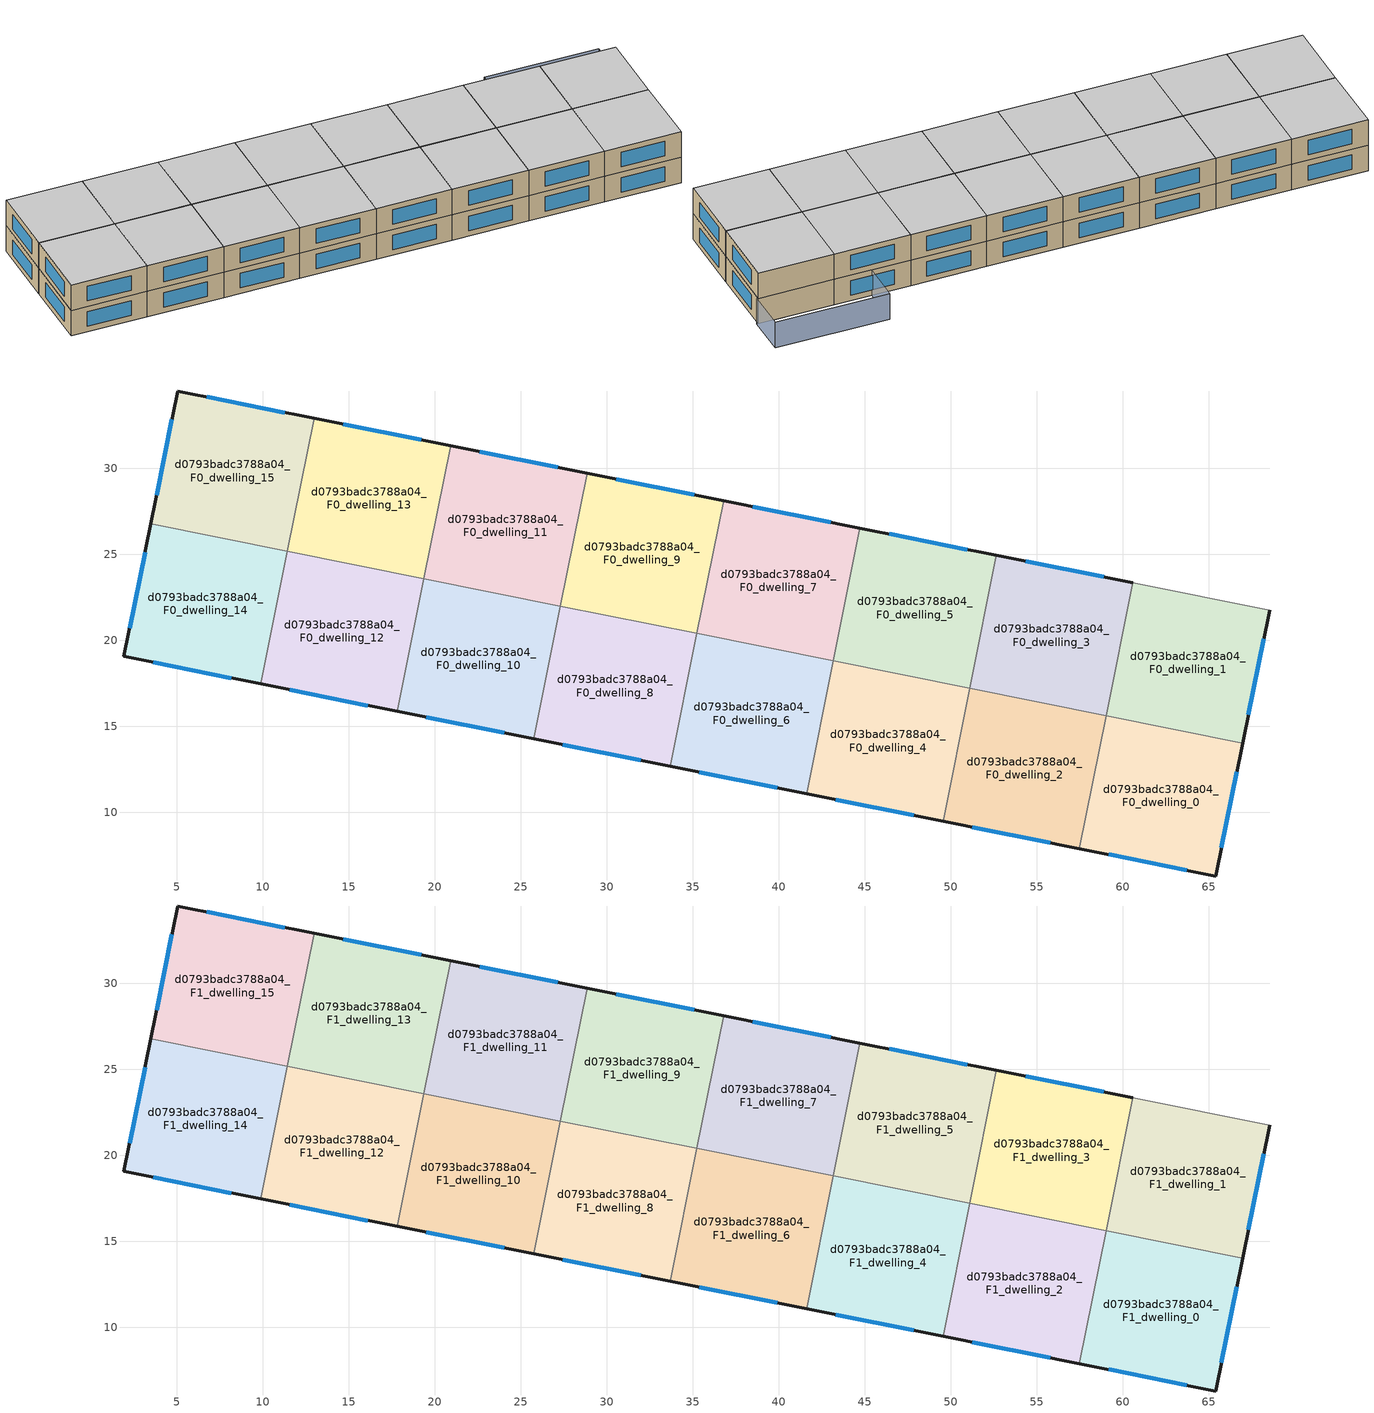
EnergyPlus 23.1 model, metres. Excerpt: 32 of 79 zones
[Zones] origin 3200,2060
d0793badc3788a04_F0_dwelling_0
 floor ground (EU_floor_Construction): 66.97,14.02 65.4,6.29 57.48,7.88 59.03,15.61 z0
 wall outside (EU_wall_Construction): 57.48,7.88 65.4,6.29 66.97,14.02 z0:3
 wall to d0793badc3788a04_F0_dwelling_1 (EU_wall_Construction): 66.97,14.02 59.03,15.61 z0:3
 wall to d0793badc3788a04_F0_dwelling_2 (EU_wall_Construction): 59.03,15.61 57.48,7.88 z0:3
 window (EU_Window_Construction): 65.74,7.94 66.63,12.36 / 59.18,7.54 63.7,6.63 z0.64:2.36
d0793badc3788a04_F0_dwelling_1
 floor ground (EU_floor_Construction): 68.53,21.74 66.97,14.02 59.03,15.61 60.59,23.33 z0
 wall outside (EU_wall_Construction): 66.97,14.02 68.53,21.74 z0:3
 wall adiabatic (EU_wall_Construction): 68.53,21.74 60.59,23.33 z0:3
 wall to d0793badc3788a04_F0_dwelling_3 (EU_wall_Construction): 60.59,23.33 59.03,15.61 z0:3
 window (EU_Window_Construction): 67.3,15.67 68.2,20.08 z0.64:2.36
d0793badc3788a04_F0_dwelling_10
 floor ground (EU_floor_Construction): 27.3,21.98 25.74,14.26 17.81,15.86 19.36,23.58 z0
 wall outside (EU_wall_Construction): 17.81,15.86 25.74,14.26 z0:3
 wall to d0793badc3788a04_F0_dwelling_11 (EU_wall_Construction): 27.3,21.98 19.36,23.58 z0:3
 wall to d0793badc3788a04_F0_dwelling_8 (EU_wall_Construction): 25.74,14.26 27.3,21.98 z0:3
 wall to d0793badc3788a04_F0_dwelling_13 (EU_wall_Construction): 19.36,23.58 17.81,15.86 z0:3
 window (EU_Window_Construction): 19.51,15.52 24.05,14.6 z0.64:2.36
d0793badc3788a04_F0_dwelling_11
 floor ground (EU_floor_Construction): 28.85,29.71 27.3,21.98 19.36,23.58 20.91,31.3 z0
 wall outside (EU_wall_Construction): 28.85,29.71 20.91,31.3 z0:3
 wall to d0793badc3788a04_F0_dwelling_9 (EU_wall_Construction): 27.3,21.98 28.85,29.71 z0:3
 wall to d0793badc3788a04_F0_dwelling_13 (EU_wall_Construction): 20.91,31.3 19.36,23.58 z0:3
 window (EU_Window_Construction): 27.15,30.05 22.61,30.96 z0.64:2.36
d0793badc3788a04_F0_dwelling_12
 floor ground (EU_floor_Construction): 19.36,23.58 17.81,15.86 9.87,17.45 11.42,25.17 z0
 wall outside (EU_wall_Construction): 9.87,17.45 17.81,15.86 z0:3
 wall to d0793badc3788a04_F0_dwelling_13 (EU_wall_Construction): 17.81,15.86 19.36,23.58 11.42,25.17 z0:3
 wall to d0793badc3788a04_F0_dwelling_14 (EU_wall_Construction): 11.42,25.17 9.87,17.45 z0:3
 window (EU_Window_Construction): 11.57,17.11 16.11,16.2 z0.64:2.36
d0793badc3788a04_F0_dwelling_13
 floor ground (EU_floor_Construction): 20.91,31.3 19.36,23.58 11.42,25.17 12.98,32.89 z0
 wall outside (EU_wall_Construction): 20.91,31.3 12.98,32.89 z0:3
 wall to d0793badc3788a04_F0_dwelling_15 (EU_wall_Construction): 12.98,32.89 11.42,25.17 z0:3
 window (EU_Window_Construction): 19.21,31.64 14.68,32.55 z0.64:2.36
d0793badc3788a04_F0_dwelling_14
 floor ground (EU_floor_Construction): 11.42,25.17 9.87,17.45 1.93,19.05 3.49,26.76 z0
 wall outside (EU_wall_Construction): 3.49,26.76 1.93,19.05 9.87,17.45 z0:3
 wall to d0793badc3788a04_F0_dwelling_15 (EU_wall_Construction): 11.42,25.17 3.49,26.76 z0:3
 window (EU_Window_Construction): 3.15,25.11 2.26,20.7 / 3.63,18.71 8.17,17.79 z0.64:2.36
d0793badc3788a04_F0_dwelling_15
 floor ground (EU_floor_Construction): 12.98,32.89 11.42,25.17 3.49,26.76 5.05,34.49 z0
 wall outside (EU_wall_Construction): 12.98,32.89 5.05,34.49 3.49,26.76 z0:3
 window (EU_Window_Construction): 4.71,32.83 3.82,28.42 / 11.28,33.23 6.75,34.15 z0.64:2.36
d0793badc3788a04_F0_dwelling_2
 floor ground (EU_floor_Construction): 59.03,15.61 57.48,7.88 49.55,9.47 51.1,17.2 z0
 wall outside (EU_wall_Construction): 49.55,9.47 57.48,7.88 z0:3
 wall to d0793badc3788a04_F0_dwelling_3 (EU_wall_Construction): 59.03,15.61 51.1,17.2 z0:3
 wall to d0793badc3788a04_F0_dwelling_4 (EU_wall_Construction): 51.1,17.2 49.55,9.47 z0:3
 window (EU_Window_Construction): 51.25,9.13 55.78,8.22 z0.64:2.36
d0793badc3788a04_F0_dwelling_3
 floor ground (EU_floor_Construction): 60.59,23.33 59.03,15.61 51.1,17.2 52.65,24.92 z0
 wall outside (EU_wall_Construction): 60.59,23.33 52.65,24.92 z0:3
 wall to d0793badc3788a04_F0_dwelling_5 (EU_wall_Construction): 52.65,24.92 51.1,17.2 z0:3
 window (EU_Window_Construction): 58.89,23.67 54.35,24.58 z0.64:2.36
d0793badc3788a04_F0_dwelling_4
 floor ground (EU_floor_Construction): 51.1,17.2 49.55,9.47 41.61,11.07 43.17,18.79 z0
 wall outside (EU_wall_Construction): 41.61,11.07 49.55,9.47 z0:3
 wall to d0793badc3788a04_F0_dwelling_6 (EU_wall_Construction): 43.17,18.79 41.61,11.07 z0:3
 wall to d0793badc3788a04_F0_dwelling_5 (EU_wall_Construction): 51.1,17.2 43.17,18.79 z0:3
 window (EU_Window_Construction): 43.31,10.73 47.85,9.82 z0.64:2.36
d0793badc3788a04_F0_dwelling_5
 floor ground (EU_floor_Construction): 52.65,24.92 51.1,17.2 43.17,18.79 44.72,26.52 z0
 wall outside (EU_wall_Construction): 52.65,24.92 44.72,26.52 z0:3
 wall to d0793badc3788a04_F0_dwelling_7 (EU_wall_Construction): 44.72,26.52 43.17,18.79 z0:3
 window (EU_Window_Construction): 50.95,25.27 46.42,26.18 z0.64:2.36
d0793badc3788a04_F0_dwelling_6
 floor ground (EU_floor_Construction): 43.17,18.79 41.61,11.07 33.68,12.67 35.23,20.39 z0
 wall outside (EU_wall_Construction): 33.68,12.67 41.61,11.07 z0:3
 wall to d0793badc3788a04_F0_dwelling_7 (EU_wall_Construction): 43.17,18.79 35.23,20.39 z0:3
 wall to d0793badc3788a04_F0_dwelling_8 (EU_wall_Construction): 35.23,20.39 33.68,12.67 z0:3
 window (EU_Window_Construction): 35.38,12.32 39.91,11.41 z0.64:2.36
d0793badc3788a04_F0_dwelling_7
 floor ground (EU_floor_Construction): 44.72,26.52 43.17,18.79 35.23,20.39 36.79,28.11 z0
 wall outside (EU_wall_Construction): 44.72,26.52 36.79,28.11 z0:3
 wall to d0793badc3788a04_F0_dwelling_9 (EU_wall_Construction): 36.79,28.11 35.23,20.39 z0:3
 window (EU_Window_Construction): 43.02,26.86 38.49,27.77 z0.64:2.36
d0793badc3788a04_F0_dwelling_8
 floor ground (EU_floor_Construction): 35.23,20.39 33.68,12.67 25.74,14.26 27.3,21.98 z0
 wall outside (EU_wall_Construction): 25.74,14.26 33.68,12.67 z0:3
 wall to d0793badc3788a04_F0_dwelling_9 (EU_wall_Construction): 35.23,20.39 27.3,21.98 z0:3
 window (EU_Window_Construction): 27.44,13.92 31.98,13.01 z0.64:2.36
d0793badc3788a04_F0_dwelling_9
 floor ground (EU_floor_Construction): 36.79,28.11 35.23,20.39 27.3,21.98 28.85,29.71 z0
 wall outside (EU_wall_Construction): 36.79,28.11 28.85,29.71 z0:3
 window (EU_Window_Construction): 35.09,28.45 30.55,29.36 z0.64:2.36
d0793badc3788a04_F1_dwelling_0
 floor to d0793badc3788a04_F0_dwelling_0 (EU_floor_Construction): 66.97,14.02 65.4,6.29 57.48,7.88 59.03,15.61 z3
 wall outside (EU_wall_Construction): 57.48,7.88 65.4,6.29 66.97,14.02 z3:6
 wall to d0793badc3788a04_F1_dwelling_1 (EU_wall_Construction): 66.97,14.02 59.03,15.61 z3:6
 wall to d0793badc3788a04_F1_dwelling_2 (EU_wall_Construction): 59.03,15.61 57.48,7.88 z3:6
 window (EU_Window_Construction): 65.74,7.94 66.63,12.36 / 59.18,7.54 63.7,6.63 z3.64:5.36
 ceiling to d0793badc3788a04_F2_dwelling_0 (EU_floor_Construction): 65.4,6.29 66.97,14.02 59.03,15.61 57.48,7.88 z6
d0793badc3788a04_F1_dwelling_1
 floor to d0793badc3788a04_F0_dwelling_1 (EU_floor_Construction): 68.53,21.74 66.97,14.02 59.03,15.61 60.59,23.33 z3
 wall outside (EU_wall_Construction): 66.97,14.02 68.53,21.74 z3:6
 wall adiabatic (EU_wall_Construction): 68.53,21.74 60.59,23.33 z3:6
 wall to d0793badc3788a04_F1_dwelling_3 (EU_wall_Construction): 60.59,23.33 59.03,15.61 z3:6
 window (EU_Window_Construction): 67.3,15.67 68.2,20.08 z3.64:5.36
 ceiling to d0793badc3788a04_F2_dwelling_1 (EU_floor_Construction): 66.97,14.02 68.53,21.74 60.59,23.33 59.03,15.61 z6
d0793badc3788a04_F1_dwelling_10
 floor to d0793badc3788a04_F0_dwelling_10 (EU_floor_Construction): 27.3,21.98 25.74,14.26 17.81,15.86 19.36,23.58 z3
 wall outside (EU_wall_Construction): 17.81,15.86 25.74,14.26 z3:6
 wall to d0793badc3788a04_F1_dwelling_11 (EU_wall_Construction): 27.3,21.98 19.36,23.58 z3:6
 wall to d0793badc3788a04_F1_dwelling_8 (EU_wall_Construction): 25.74,14.26 27.3,21.98 z3:6
 wall to d0793badc3788a04_F1_dwelling_13 (EU_wall_Construction): 19.36,23.58 17.81,15.86 z3:6
 window (EU_Window_Construction): 19.51,15.52 24.05,14.6 z3.64:5.36
 ceiling to d0793badc3788a04_F2_dwelling_10 (EU_floor_Construction): 25.74,14.26 27.3,21.98 19.36,23.58 17.81,15.86 z6
d0793badc3788a04_F1_dwelling_11
 floor to d0793badc3788a04_F0_dwelling_11 (EU_floor_Construction): 28.85,29.71 27.3,21.98 19.36,23.58 20.91,31.3 z3
 wall outside (EU_wall_Construction): 28.85,29.71 20.91,31.3 z3:6
 wall to d0793badc3788a04_F1_dwelling_9 (EU_wall_Construction): 27.3,21.98 28.85,29.71 z3:6
 wall to d0793badc3788a04_F1_dwelling_13 (EU_wall_Construction): 20.91,31.3 19.36,23.58 z3:6
 window (EU_Window_Construction): 27.15,30.05 22.61,30.96 z3.64:5.36
 ceiling to d0793badc3788a04_F2_dwelling_11 (EU_floor_Construction): 27.3,21.98 28.85,29.71 20.91,31.3 19.36,23.58 z6
d0793badc3788a04_F1_dwelling_12
 floor to d0793badc3788a04_F0_dwelling_12 (EU_floor_Construction): 19.36,23.58 17.81,15.86 9.87,17.45 11.42,25.17 z3
 wall outside (EU_wall_Construction): 9.87,17.45 17.81,15.86 z3:6
 wall to d0793badc3788a04_F1_dwelling_13 (EU_wall_Construction): 17.81,15.86 19.36,23.58 11.42,25.17 z3:6
 wall to d0793badc3788a04_F1_dwelling_14 (EU_wall_Construction): 11.42,25.17 9.87,17.45 z3:6
 window (EU_Window_Construction): 11.57,17.11 16.11,16.2 z3.64:5.36
 ceiling to d0793badc3788a04_F2_dwelling_12 (EU_floor_Construction): 17.81,15.86 19.36,23.58 11.42,25.17 9.87,17.45 z6
d0793badc3788a04_F1_dwelling_13
 floor to d0793badc3788a04_F0_dwelling_13 (EU_floor_Construction): 20.91,31.3 19.36,23.58 11.42,25.17 12.98,32.89 z3
 wall outside (EU_wall_Construction): 20.91,31.3 12.98,32.89 z3:6
 wall to d0793badc3788a04_F1_dwelling_15 (EU_wall_Construction): 12.98,32.89 11.42,25.17 z3:6
 window (EU_Window_Construction): 19.21,31.64 14.68,32.55 z3.64:5.36
 ceiling to d0793badc3788a04_F2_dwelling_13 (EU_floor_Construction): 19.36,23.58 20.91,31.3 12.98,32.89 11.42,25.17 z6
d0793badc3788a04_F1_dwelling_14
 floor to d0793badc3788a04_F0_dwelling_14 (EU_floor_Construction): 11.42,25.17 9.87,17.45 1.93,19.05 3.49,26.76 z3
 wall outside (EU_wall_Construction): 3.49,26.76 1.93,19.05 9.87,17.45 z3:6
 wall to d0793badc3788a04_F1_dwelling_15 (EU_wall_Construction): 11.42,25.17 3.49,26.76 z3:6
 window (EU_Window_Construction): 3.15,25.11 2.26,20.7 / 3.63,18.71 8.17,17.79 z3.64:5.36
 ceiling to d0793badc3788a04_F2_dwelling_14 (EU_floor_Construction): 9.87,17.45 11.42,25.17 3.49,26.76 1.93,19.05 z6
d0793badc3788a04_F1_dwelling_15
 floor to d0793badc3788a04_F0_dwelling_15 (EU_floor_Construction): 12.98,32.89 11.42,25.17 3.49,26.76 5.05,34.49 z3
 wall outside (EU_wall_Construction): 12.98,32.89 5.05,34.49 3.49,26.76 z3:6
 window (EU_Window_Construction): 4.71,32.83 3.82,28.42 / 11.28,33.23 6.75,34.15 z3.64:5.36
 ceiling to d0793badc3788a04_F2_dwelling_15 (EU_floor_Construction): 11.42,25.17 12.98,32.89 5.05,34.49 3.49,26.76 z6
d0793badc3788a04_F1_dwelling_2
 floor to d0793badc3788a04_F0_dwelling_2 (EU_floor_Construction): 59.03,15.61 57.48,7.88 49.55,9.47 51.1,17.2 z3
 wall outside (EU_wall_Construction): 49.55,9.47 57.48,7.88 z3:6
 wall to d0793badc3788a04_F1_dwelling_3 (EU_wall_Construction): 59.03,15.61 51.1,17.2 z3:6
 wall to d0793badc3788a04_F1_dwelling_4 (EU_wall_Construction): 51.1,17.2 49.55,9.47 z3:6
 window (EU_Window_Construction): 51.25,9.13 55.78,8.22 z3.64:5.36
 ceiling to d0793badc3788a04_F2_dwelling_2 (EU_floor_Construction): 57.48,7.88 59.03,15.61 51.1,17.2 49.55,9.47 z6
d0793badc3788a04_F1_dwelling_3
 floor to d0793badc3788a04_F0_dwelling_3 (EU_floor_Construction): 60.59,23.33 59.03,15.61 51.1,17.2 52.65,24.92 z3
 wall outside (EU_wall_Construction): 60.59,23.33 52.65,24.92 z3:6
 wall to d0793badc3788a04_F1_dwelling_5 (EU_wall_Construction): 52.65,24.92 51.1,17.2 z3:6
 window (EU_Window_Construction): 58.89,23.67 54.35,24.58 z3.64:5.36
 ceiling to d0793badc3788a04_F2_dwelling_3 (EU_floor_Construction): 59.03,15.61 60.59,23.33 52.65,24.92 51.1,17.2 z6
d0793badc3788a04_F1_dwelling_4
 floor to d0793badc3788a04_F0_dwelling_4 (EU_floor_Construction): 51.1,17.2 49.55,9.47 41.61,11.07 43.17,18.79 z3
 wall outside (EU_wall_Construction): 41.61,11.07 49.55,9.47 z3:6
 wall to d0793badc3788a04_F1_dwelling_6 (EU_wall_Construction): 43.17,18.79 41.61,11.07 z3:6
 wall to d0793badc3788a04_F1_dwelling_5 (EU_wall_Construction): 51.1,17.2 43.17,18.79 z3:6
 window (EU_Window_Construction): 43.31,10.73 47.85,9.82 z3.64:5.36
 ceiling to d0793badc3788a04_F2_dwelling_4 (EU_floor_Construction): 49.55,9.47 51.1,17.2 43.17,18.79 41.61,11.07 z6
d0793badc3788a04_F1_dwelling_5
 floor to d0793badc3788a04_F0_dwelling_5 (EU_floor_Construction): 52.65,24.92 51.1,17.2 43.17,18.79 44.72,26.52 z3
 wall outside (EU_wall_Construction): 52.65,24.92 44.72,26.52 z3:6
 wall to d0793badc3788a04_F1_dwelling_7 (EU_wall_Construction): 44.72,26.52 43.17,18.79 z3:6
 window (EU_Window_Construction): 50.95,25.27 46.42,26.18 z3.64:5.36
 ceiling to d0793badc3788a04_F2_dwelling_5 (EU_floor_Construction): 51.1,17.2 52.65,24.92 44.72,26.52 43.17,18.79 z6
d0793badc3788a04_F1_dwelling_6
 floor to d0793badc3788a04_F0_dwelling_6 (EU_floor_Construction): 43.17,18.79 41.61,11.07 33.68,12.67 35.23,20.39 z3
 wall outside (EU_wall_Construction): 33.68,12.67 41.61,11.07 z3:6
 wall to d0793badc3788a04_F1_dwelling_7 (EU_wall_Construction): 43.17,18.79 35.23,20.39 z3:6
 wall to d0793badc3788a04_F1_dwelling_8 (EU_wall_Construction): 35.23,20.39 33.68,12.67 z3:6
 window (EU_Window_Construction): 35.38,12.32 39.91,11.41 z3.64:5.36
 ceiling to d0793badc3788a04_F2_dwelling_6 (EU_floor_Construction): 41.61,11.07 43.17,18.79 35.23,20.39 33.68,12.67 z6
d0793badc3788a04_F1_dwelling_7
 floor to d0793badc3788a04_F0_dwelling_7 (EU_floor_Construction): 44.72,26.52 43.17,18.79 35.23,20.39 36.79,28.11 z3
 wall outside (EU_wall_Construction): 44.72,26.52 36.79,28.11 z3:6
 wall to d0793badc3788a04_F1_dwelling_9 (EU_wall_Construction): 36.79,28.11 35.23,20.39 z3:6
 window (EU_Window_Construction): 43.02,26.86 38.49,27.77 z3.64:5.36
 ceiling to d0793badc3788a04_F2_dwelling_7 (EU_floor_Construction): 43.17,18.79 44.72,26.52 36.79,28.11 35.23,20.39 z6
d0793badc3788a04_F1_dwelling_8
 floor to d0793badc3788a04_F0_dwelling_8 (EU_floor_Construction): 35.23,20.39 33.68,12.67 25.74,14.26 27.3,21.98 z3
 wall outside (EU_wall_Construction): 25.74,14.26 33.68,12.67 z3:6
 wall to d0793badc3788a04_F1_dwelling_9 (EU_wall_Construction): 35.23,20.39 27.3,21.98 z3:6
 window (EU_Window_Construction): 27.44,13.92 31.98,13.01 z3.64:5.36
 ceiling to d0793badc3788a04_F2_dwelling_8 (EU_floor_Construction): 33.68,12.67 35.23,20.39 27.3,21.98 25.74,14.26 z6
d0793badc3788a04_F1_dwelling_9
 floor to d0793badc3788a04_F0_dwelling_9 (EU_floor_Construction): 36.79,28.11 35.23,20.39 27.3,21.98 28.85,29.71 z3
 wall outside (EU_wall_Construction): 36.79,28.11 28.85,29.71 z3:6
 window (EU_Window_Construction): 35.09,28.45 30.55,29.36 z3.64:5.36
 ceiling to d0793badc3788a04_F2_dwelling_9 (EU_floor_Construction): 35.23,20.39 36.79,28.11 28.85,29.71 27.3,21.98 z6
shading: 68.66,21.71 56.73,24.11 / 56.73,24.11 57.59,28.41 / 57.59,28.41 69.52,26 / 69.52,26 68.66,21.71 z0:3
[Building]
EU S2 Campaign: North Axis=0; Terrain=City; Solar Distribution=FullExterior
[Site:Location]
Yerevan-Zvartnots.Intl.AP: Latitude=40.15; Longitude=44.383; Time Zone=4; Elevation=854
[SizingPeriod:WeatherFileDays]
AnnualSizingPeriod: Begin Month=1; Begin Day of Month=1; End Month=12; End Day of Month=31; Day of Week for Start Day=Monday; Use Weather File Daylight Saving Period=No; Use Weather File Rain and Snow Indicators=No
[MATERIAL]
EU_InternalMass_Material: Roughness=MediumRough; Thickness=0.1; Conductivity=1; Density=1800; Specific Heat=900; Thermal Absorptance=0.9; Solar Absorptance=0.7; Visible Absorptance=0.7
[MATERIAL:NOMASS] Roughness=MediumRough; Thermal Absorptance=0.9; Solar Absorptance=0.7; Visible Absorptance=0.7
Name | Thermal Resistance
EU_wall_NoMass | 1.05043
EU_floor_NoMass | 0.478065
[WINDOWMATERIAL:SIMPLEGLAZINGSYSTEM]
EU_Window_SimpleGlazing: UFactor=2.5566; Solar Heat Gain Coefficient=0.75; Visible Transmittance=0.75
[CONSTRUCTION]
EU_wall_Construction: EU_wall_NoMass
EU_floor_Construction: EU_floor_NoMass
EU_Window_Construction: EU_Window_SimpleGlazing
EU_InternalMass_Construction: EU_InternalMass_Material
[ZONE] Type=1; Multiplier=1; Ceiling Height=autocalculate; Floor Area=autocalculate; Part of Total Floor Area=Yes
Name | Volume
d0793badc3788a04_F0_dwelling_0; d0793badc3788a04_F1_dwelling_0; d0793badc3788a04_F0_dwelling_3; d0793badc3788a04_F1_dwelling_3 | 191.274
d0793badc3788a04_F0_dwelling_1; d0793badc3788a04_F1_dwelling_1 | 191.266
d0793badc3788a04_F0_dwelling_10; d0793badc3788a04_F1_dwelling_10 | 191.267
d0793badc3788a04_F0_dwelling_11; d0793badc3788a04_F1_dwelling_11 | 191.271
d0793badc3788a04_F0_dwelling_12; d0793badc3788a04_F1_dwelling_12 | 191.248
d0793badc3788a04_F0_dwelling_13; d0793badc3788a04_F1_dwelling_13; d0793badc3788a04_F0_dwelling_14; d0793badc3788a04_F1_dwelling_14 | 191.273
d0793badc3788a04_F0_dwelling_15; d0793badc3788a04_F1_dwelling_15 | 191.26
d0793badc3788a04_F0_dwelling_2; d0793badc3788a04_F1_dwelling_2; d0793badc3788a04_F0_dwelling_4; d0793badc3788a04_F1_dwelling_4 | 191.278
d0793badc3788a04_F0_dwelling_5; d0793badc3788a04_F1_dwelling_5 | 191.287
d0793badc3788a04_F0_dwelling_6; d0793badc3788a04_F1_dwelling_6 | 191.268
d0793badc3788a04_F0_dwelling_7; d0793badc3788a04_F1_dwelling_7 | 191.264
d0793badc3788a04_F0_dwelling_8; d0793badc3788a04_F1_dwelling_8 | 191.254
d0793badc3788a04_F0_dwelling_9; d0793badc3788a04_F1_dwelling_9 | 191.272
[INTERNALMASS] Construction=EU_InternalMass_Construction
Name | Zone or ZoneList | Surface Area
d0793badc3788a04_F0_dwelling_0_EU_InternalMass | d0793badc3788a04_F0_dwelling_0 | 63.7575
d0793badc3788a04_F0_dwelling_1_EU_InternalMass | d0793badc3788a04_F0_dwelling_1 | 63.7539
d0793badc3788a04_F0_dwelling_2_EU_InternalMass | d0793badc3788a04_F0_dwelling_2 | 63.7571
d0793badc3788a04_F0_dwelling_3_EU_InternalMass | d0793badc3788a04_F0_dwelling_3 | 63.7563
d0793badc3788a04_F0_dwelling_4_EU_InternalMass | d0793badc3788a04_F0_dwelling_4 | 63.7573
d0793badc3788a04_F0_dwelling_5_EU_InternalMass | d0793badc3788a04_F0_dwelling_5 | 63.7624
d0793badc3788a04_F0_dwelling_6_EU_InternalMass | d0793badc3788a04_F0_dwelling_6 | 63.7553
d0793badc3788a04_F0_dwelling_7_EU_InternalMass | d0793badc3788a04_F0_dwelling_7 | 63.7545
d0793badc3788a04_F0_dwelling_8_EU_InternalMass | d0793badc3788a04_F0_dwelling_8 | 63.7527
d0793badc3788a04_F0_dwelling_9_EU_InternalMass | d0793badc3788a04_F0_dwelling_9 | 63.7559
d0793badc3788a04_F0_dwelling_10_EU_InternalMass | d0793badc3788a04_F0_dwelling_10 | 63.7548
d0793badc3788a04_F0_dwelling_11_EU_InternalMass | d0793badc3788a04_F0_dwelling_11 | 63.7575
d0793badc3788a04_F0_dwelling_12_EU_InternalMass | d0793badc3788a04_F0_dwelling_12 | 63.7513
d0793badc3788a04_F0_dwelling_13_EU_InternalMass | d0793badc3788a04_F0_dwelling_13 | 63.7601
d0793badc3788a04_F0_dwelling_14_EU_InternalMass | d0793badc3788a04_F0_dwelling_14 | 63.7578
d0793badc3788a04_F0_dwelling_15_EU_InternalMass | d0793badc3788a04_F0_dwelling_15 | 63.7533
d0793badc3788a04_F1_dwelling_0_EU_InternalMass | d0793badc3788a04_F1_dwelling_0 | 63.7575
d0793badc3788a04_F1_dwelling_1_EU_InternalMass | d0793badc3788a04_F1_dwelling_1 | 63.7539
d0793badc3788a04_F1_dwelling_2_EU_InternalMass | d0793badc3788a04_F1_dwelling_2 | 63.7571
d0793badc3788a04_F1_dwelling_3_EU_InternalMass | d0793badc3788a04_F1_dwelling_3 | 63.7563
d0793badc3788a04_F1_dwelling_4_EU_InternalMass | d0793badc3788a04_F1_dwelling_4 | 63.7573
d0793badc3788a04_F1_dwelling_5_EU_InternalMass | d0793badc3788a04_F1_dwelling_5 | 63.7624
d0793badc3788a04_F1_dwelling_6_EU_InternalMass | d0793badc3788a04_F1_dwelling_6 | 63.7553
d0793badc3788a04_F1_dwelling_7_EU_InternalMass | d0793badc3788a04_F1_dwelling_7 | 63.7545
d0793badc3788a04_F1_dwelling_8_EU_InternalMass | d0793badc3788a04_F1_dwelling_8 | 63.7527
d0793badc3788a04_F1_dwelling_9_EU_InternalMass | d0793badc3788a04_F1_dwelling_9 | 63.7559
d0793badc3788a04_F1_dwelling_10_EU_InternalMass | d0793badc3788a04_F1_dwelling_10 | 63.7548
d0793badc3788a04_F1_dwelling_11_EU_InternalMass | d0793badc3788a04_F1_dwelling_11 | 63.7575
d0793badc3788a04_F1_dwelling_12_EU_InternalMass | d0793badc3788a04_F1_dwelling_12 | 63.7513
d0793badc3788a04_F1_dwelling_13_EU_InternalMass | d0793badc3788a04_F1_dwelling_13 | 63.7601
d0793badc3788a04_F1_dwelling_14_EU_InternalMass | d0793badc3788a04_F1_dwelling_14 | 63.7578
d0793badc3788a04_F1_dwelling_15_EU_InternalMass | d0793badc3788a04_F1_dwelling_15 | 63.7533
[OTHEREQUIPMENT] Fuel Type=Electricity; Design Level Calculation Method=Watts/Area; Power per Zone Floor Area=1; Fraction Latent=0; Fraction Radiant=0; Fraction Lost=0; Carbon Dioxide Generation Rate=0; EndUse Subcategory=EU_Step8_InternalGains
Name | Zone or ZoneList or Space or SpaceList | Schedule
EU_Step8_InternalGain_d0793badc3788a04_F0_dwelling_0_f000 | d0793badc3788a04_F0_dwelling_0 | EU_Step8_GainSchedule_d0793badc3788a04_F0_dwelling_0_f000
EU_Step8_InternalGain_d0793badc3788a04_F0_dwelling_1_f000 | d0793badc3788a04_F0_dwelling_1 | EU_Step8_GainSchedule_d0793badc3788a04_F0_dwelling_1_f000
EU_Step8_InternalGain_d0793badc3788a04_F0_dwelling_2_f000 | d0793badc3788a04_F0_dwelling_2 | EU_Step8_GainSchedule_d0793badc3788a04_F0_dwelling_2_f000
EU_Step8_InternalGain_d0793badc3788a04_F0_dwelling_3_f000 | d0793badc3788a04_F0_dwelling_3 | EU_Step8_GainSchedule_d0793badc3788a04_F0_dwelling_3_f000
EU_Step8_InternalGain_d0793badc3788a04_F0_dwelling_4_f000 | d0793badc3788a04_F0_dwelling_4 | EU_Step8_GainSchedule_d0793badc3788a04_F0_dwelling_4_f000
EU_Step8_InternalGain_d0793badc3788a04_F0_dwelling_5_f000 | d0793badc3788a04_F0_dwelling_5 | EU_Step8_GainSchedule_d0793badc3788a04_F0_dwelling_5_f000
EU_Step8_InternalGain_d0793badc3788a04_F0_dwelling_6_f000 | d0793badc3788a04_F0_dwelling_6 | EU_Step8_GainSchedule_d0793badc3788a04_F0_dwelling_6_f000
EU_Step8_InternalGain_d0793badc3788a04_F0_dwelling_7_f000 | d0793badc3788a04_F0_dwelling_7 | EU_Step8_GainSchedule_d0793badc3788a04_F0_dwelling_7_f000
EU_Step8_InternalGain_d0793badc3788a04_F0_dwelling_8_f000 | d0793badc3788a04_F0_dwelling_8 | EU_Step8_GainSchedule_d0793badc3788a04_F0_dwelling_8_f000
EU_Step8_InternalGain_d0793badc3788a04_F0_dwelling_9_f000 | d0793badc3788a04_F0_dwelling_9 | EU_Step8_GainSchedule_d0793badc3788a04_F0_dwelling_9_f000
EU_Step8_InternalGain_d0793badc3788a04_F0_dwelling_10_f000 | d0793badc3788a04_F0_dwelling_10 | EU_Step8_GainSchedule_d0793badc3788a04_F0_dwelling_10_f000
EU_Step8_InternalGain_d0793badc3788a04_F0_dwelling_11_f000 | d0793badc3788a04_F0_dwelling_11 | EU_Step8_GainSchedule_d0793badc3788a04_F0_dwelling_11_f000
EU_Step8_InternalGain_d0793badc3788a04_F0_dwelling_12_f000 | d0793badc3788a04_F0_dwelling_12 | EU_Step8_GainSchedule_d0793badc3788a04_F0_dwelling_12_f000
EU_Step8_InternalGain_d0793badc3788a04_F0_dwelling_13_f000 | d0793badc3788a04_F0_dwelling_13 | EU_Step8_GainSchedule_d0793badc3788a04_F0_dwelling_13_f000
EU_Step8_InternalGain_d0793badc3788a04_F0_dwelling_14_f000 | d0793badc3788a04_F0_dwelling_14 | EU_Step8_GainSchedule_d0793badc3788a04_F0_dwelling_14_f000
EU_Step8_InternalGain_d0793badc3788a04_F0_dwelling_15_f000 | d0793badc3788a04_F0_dwelling_15 | EU_Step8_GainSchedule_d0793badc3788a04_F0_dwelling_15_f000
EU_Step8_InternalGain_d0793badc3788a04_F1_dwelling_0_f000 | d0793badc3788a04_F1_dwelling_0 | EU_Step8_GainSchedule_d0793badc3788a04_F1_dwelling_0_f000
EU_Step8_InternalGain_d0793badc3788a04_F1_dwelling_1_f000 | d0793badc3788a04_F1_dwelling_1 | EU_Step8_GainSchedule_d0793badc3788a04_F1_dwelling_1_f000
EU_Step8_InternalGain_d0793badc3788a04_F1_dwelling_2_f000 | d0793badc3788a04_F1_dwelling_2 | EU_Step8_GainSchedule_d0793badc3788a04_F1_dwelling_2_f000
EU_Step8_InternalGain_d0793badc3788a04_F1_dwelling_3_f000 | d0793badc3788a04_F1_dwelling_3 | EU_Step8_GainSchedule_d0793badc3788a04_F1_dwelling_3_f000
EU_Step8_InternalGain_d0793badc3788a04_F1_dwelling_4_f000 | d0793badc3788a04_F1_dwelling_4 | EU_Step8_GainSchedule_d0793badc3788a04_F1_dwelling_4_f000
EU_Step8_InternalGain_d0793badc3788a04_F1_dwelling_5_f000 | d0793badc3788a04_F1_dwelling_5 | EU_Step8_GainSchedule_d0793badc3788a04_F1_dwelling_5_f000
EU_Step8_InternalGain_d0793badc3788a04_F1_dwelling_6_f000 | d0793badc3788a04_F1_dwelling_6 | EU_Step8_GainSchedule_d0793badc3788a04_F1_dwelling_6_f000
EU_Step8_InternalGain_d0793badc3788a04_F1_dwelling_7_f000 | d0793badc3788a04_F1_dwelling_7 | EU_Step8_GainSchedule_d0793badc3788a04_F1_dwelling_7_f000
EU_Step8_InternalGain_d0793badc3788a04_F1_dwelling_8_f000 | d0793badc3788a04_F1_dwelling_8 | EU_Step8_GainSchedule_d0793badc3788a04_F1_dwelling_8_f000
EU_Step8_InternalGain_d0793badc3788a04_F1_dwelling_9_f000 | d0793badc3788a04_F1_dwelling_9 | EU_Step8_GainSchedule_d0793badc3788a04_F1_dwelling_9_f000
EU_Step8_InternalGain_d0793badc3788a04_F1_dwelling_10_f000 | d0793badc3788a04_F1_dwelling_10 | EU_Step8_GainSchedule_d0793badc3788a04_F1_dwelling_10_f000
EU_Step8_InternalGain_d0793badc3788a04_F1_dwelling_11_f000 | d0793badc3788a04_F1_dwelling_11 | EU_Step8_GainSchedule_d0793badc3788a04_F1_dwelling_11_f000
EU_Step8_InternalGain_d0793badc3788a04_F1_dwelling_12_f000 | d0793badc3788a04_F1_dwelling_12 | EU_Step8_GainSchedule_d0793badc3788a04_F1_dwelling_12_f000
EU_Step8_InternalGain_d0793badc3788a04_F1_dwelling_13_f000 | d0793badc3788a04_F1_dwelling_13 | EU_Step8_GainSchedule_d0793badc3788a04_F1_dwelling_13_f000
EU_Step8_InternalGain_d0793badc3788a04_F1_dwelling_14_f000 | d0793badc3788a04_F1_dwelling_14 | EU_Step8_GainSchedule_d0793badc3788a04_F1_dwelling_14_f000
EU_Step8_InternalGain_d0793badc3788a04_F1_dwelling_15_f000 | d0793badc3788a04_F1_dwelling_15 | EU_Step8_GainSchedule_d0793badc3788a04_F1_dwelling_15_f000
[ZONEVENTILATION:DESIGNFLOWRATE] Schedule=EU_AlwaysOn; Design Flow Rate Calculation Method=AirChanges/Hour; Air Changes per Hour=0.557805; Ventilation Type=Natural; Fan Pressure Rise=0; Fan Total Efficiency=1; Constant Term Coefficient=1; Temperature Term Coefficient=0; Velocity Term Coefficient=0; Velocity Squared Term Coefficient=0; Minimum Indoor Temperature=-100; Maximum Indoor Temperature=100; Delta Temperature=-100; Minimum Outdoor Temperature=-100; Maximum Outdoor Temperature=100; Maximum Wind Speed=40
Name | Zone or ZoneList or Space or SpaceList
EU_ConstantAir_d0793badc3788a04_F0_dwelling_0 | d0793badc3788a04_F0_dwelling_0
EU_ConstantAir_d0793badc3788a04_F0_dwelling_1 | d0793badc3788a04_F0_dwelling_1
EU_ConstantAir_d0793badc3788a04_F0_dwelling_2 | d0793badc3788a04_F0_dwelling_2
EU_ConstantAir_d0793badc3788a04_F0_dwelling_3 | d0793badc3788a04_F0_dwelling_3
EU_ConstantAir_d0793badc3788a04_F0_dwelling_4 | d0793badc3788a04_F0_dwelling_4
EU_ConstantAir_d0793badc3788a04_F0_dwelling_5 | d0793badc3788a04_F0_dwelling_5
EU_ConstantAir_d0793badc3788a04_F0_dwelling_6 | d0793badc3788a04_F0_dwelling_6
EU_ConstantAir_d0793badc3788a04_F0_dwelling_7 | d0793badc3788a04_F0_dwelling_7
EU_ConstantAir_d0793badc3788a04_F0_dwelling_8 | d0793badc3788a04_F0_dwelling_8
EU_ConstantAir_d0793badc3788a04_F0_dwelling_9 | d0793badc3788a04_F0_dwelling_9
EU_ConstantAir_d0793badc3788a04_F0_dwelling_10 | d0793badc3788a04_F0_dwelling_10
EU_ConstantAir_d0793badc3788a04_F0_dwelling_11 | d0793badc3788a04_F0_dwelling_11
EU_ConstantAir_d0793badc3788a04_F0_dwelling_12 | d0793badc3788a04_F0_dwelling_12
EU_ConstantAir_d0793badc3788a04_F0_dwelling_13 | d0793badc3788a04_F0_dwelling_13
EU_ConstantAir_d0793badc3788a04_F0_dwelling_14 | d0793badc3788a04_F0_dwelling_14
EU_ConstantAir_d0793badc3788a04_F0_dwelling_15 | d0793badc3788a04_F0_dwelling_15
EU_ConstantAir_d0793badc3788a04_F1_dwelling_0 | d0793badc3788a04_F1_dwelling_0
EU_ConstantAir_d0793badc3788a04_F1_dwelling_1 | d0793badc3788a04_F1_dwelling_1
EU_ConstantAir_d0793badc3788a04_F1_dwelling_2 | d0793badc3788a04_F1_dwelling_2
EU_ConstantAir_d0793badc3788a04_F1_dwelling_3 | d0793badc3788a04_F1_dwelling_3
EU_ConstantAir_d0793badc3788a04_F1_dwelling_4 | d0793badc3788a04_F1_dwelling_4
EU_ConstantAir_d0793badc3788a04_F1_dwelling_5 | d0793badc3788a04_F1_dwelling_5
EU_ConstantAir_d0793badc3788a04_F1_dwelling_6 | d0793badc3788a04_F1_dwelling_6
EU_ConstantAir_d0793badc3788a04_F1_dwelling_7 | d0793badc3788a04_F1_dwelling_7
EU_ConstantAir_d0793badc3788a04_F1_dwelling_8 | d0793badc3788a04_F1_dwelling_8
EU_ConstantAir_d0793badc3788a04_F1_dwelling_9 | d0793badc3788a04_F1_dwelling_9
EU_ConstantAir_d0793badc3788a04_F1_dwelling_10 | d0793badc3788a04_F1_dwelling_10
EU_ConstantAir_d0793badc3788a04_F1_dwelling_11 | d0793badc3788a04_F1_dwelling_11
EU_ConstantAir_d0793badc3788a04_F1_dwelling_12 | d0793badc3788a04_F1_dwelling_12
EU_ConstantAir_d0793badc3788a04_F1_dwelling_13 | d0793badc3788a04_F1_dwelling_13
EU_ConstantAir_d0793badc3788a04_F1_dwelling_14 | d0793badc3788a04_F1_dwelling_14
EU_ConstantAir_d0793badc3788a04_F1_dwelling_15 | d0793badc3788a04_F1_dwelling_15
[HVACTEMPLATE:THERMOSTAT] Constant Heating Setpoint=20; Constant Cooling Setpoint=50
EU_HeatOnly_d0793badc3788a04_F0_dwelling_0; EU_HeatOnly_d0793badc3788a04_F0_dwelling_1; EU_HeatOnly_d0793badc3788a04_F0_dwelling_2; EU_HeatOnly_d0793badc3788a04_F0_dwelling_3; EU_HeatOnly_d0793badc3788a04_F0_dwelling_4; EU_HeatOnly_d0793badc3788a04_F0_dwelling_5; EU_HeatOnly_d0793badc3788a04_F0_dwelling_6; EU_HeatOnly_d0793badc3788a04_F0_dwelling_7; EU_HeatOnly_d0793badc3788a04_F0_dwelling_8; EU_HeatOnly_d0793badc3788a04_F0_dwelling_9; EU_HeatOnly_d0793badc3788a04_F0_dwelling_10; EU_HeatOnly_d0793badc3788a04_F0_dwelling_11; EU_HeatOnly_d0793badc3788a04_F0_dwelling_12; EU_HeatOnly_d0793badc3788a04_F0_dwelling_13; EU_HeatOnly_d0793badc3788a04_F0_dwelling_14; EU_HeatOnly_d0793badc3788a04_F0_dwelling_15; EU_HeatOnly_d0793badc3788a04_F1_dwelling_0; EU_HeatOnly_d0793badc3788a04_F1_dwelling_1; EU_HeatOnly_d0793badc3788a04_F1_dwelling_2; EU_HeatOnly_d0793badc3788a04_F1_dwelling_3; EU_HeatOnly_d0793badc3788a04_F1_dwelling_4; EU_HeatOnly_d0793badc3788a04_F1_dwelling_5; EU_HeatOnly_d0793badc3788a04_F1_dwelling_6; EU_HeatOnly_d0793badc3788a04_F1_dwelling_7; EU_HeatOnly_d0793badc3788a04_F1_dwelling_8; EU_HeatOnly_d0793badc3788a04_F1_dwelling_9; EU_HeatOnly_d0793badc3788a04_F1_dwelling_10; EU_HeatOnly_d0793badc3788a04_F1_dwelling_11; EU_HeatOnly_d0793badc3788a04_F1_dwelling_12; EU_HeatOnly_d0793badc3788a04_F1_dwelling_13; EU_HeatOnly_d0793badc3788a04_F1_dwelling_14; EU_HeatOnly_d0793badc3788a04_F1_dwelling_15; EU_HeatOnly_d0793badc3788a04_F2_dwelling_0; EU_HeatOnly_d0793badc3788a04_F2_dwelling_1; EU_HeatOnly_d0793badc3788a04_F2_dwelling_2; EU_HeatOnly_d0793badc3788a04_F2_dwelling_3; EU_HeatOnly_d0793badc3788a04_F2_dwelling_4; EU_HeatOnly_d0793badc3788a04_F2_dwelling_5; EU_HeatOnly_d0793badc3788a04_F2_dwelling_6; EU_HeatOnly_d0793badc3788a04_F2_dwelling_7; EU_HeatOnly_d0793badc3788a04_F2_dwelling_8; EU_HeatOnly_d0793badc3788a04_F2_dwelling_9; EU_HeatOnly_d0793badc3788a04_F2_dwelling_10; EU_HeatOnly_d0793badc3788a04_F2_dwelling_11; EU_HeatOnly_d0793badc3788a04_F2_dwelling_12; EU_HeatOnly_d0793badc3788a04_F2_dwelling_13; EU_HeatOnly_d0793badc3788a04_F2_dwelling_14; EU_HeatOnly_d0793badc3788a04_F2_dwelling_15; EU_HeatOnly_d0793badc3788a04_F3_dwelling_0; EU_HeatOnly_d0793badc3788a04_F3_dwelling_1; EU_HeatOnly_d0793badc3788a04_F3_dwelling_2; EU_HeatOnly_d0793badc3788a04_F3_dwelling_3; EU_HeatOnly_d0793badc3788a04_F3_dwelling_4; EU_HeatOnly_d0793badc3788a04_F3_dwelling_5; EU_HeatOnly_d0793badc3788a04_F3_dwelling_6; EU_HeatOnly_d0793badc3788a04_F3_dwelling_7; EU_HeatOnly_d0793badc3788a04_F3_dwelling_8; EU_HeatOnly_d0793badc3788a04_F3_dwelling_9; EU_HeatOnly_d0793badc3788a04_F3_dwelling_10; EU_HeatOnly_d0793badc3788a04_F3_dwelling_11; EU_HeatOnly_d0793badc3788a04_F3_dwelling_12; EU_HeatOnly_d0793badc3788a04_F3_dwelling_13; EU_HeatOnly_d0793badc3788a04_F3_dwelling_14; EU_HeatOnly_d0793badc3788a04_F3_dwelling_15; EU_HeatOnly_d0793badc3788a04_F4_dwelling_0; EU_HeatOnly_d0793badc3788a04_F4_dwelling_1; EU_HeatOnly_d0793badc3788a04_F4_dwelling_2; EU_HeatOnly_d0793badc3788a04_F4_dwelling_3; EU_HeatOnly_d0793badc3788a04_F4_dwelling_4; EU_HeatOnly_d0793badc3788a04_F4_dwelling_5; EU_HeatOnly_d0793badc3788a04_F4_dwelling_6; EU_HeatOnly_d0793badc3788a04_F4_dwelling_7; EU_HeatOnly_d0793badc3788a04_F4_dwelling_8; EU_HeatOnly_d0793badc3788a04_F4_dwelling_9; EU_HeatOnly_d0793badc3788a04_F4_dwelling_10; EU_HeatOnly_d0793badc3788a04_F4_dwelling_11; EU_HeatOnly_d0793badc3788a04_F4_dwelling_12; EU_HeatOnly_d0793badc3788a04_F4_dwelling_13; EU_HeatOnly_d0793badc3788a04_F4_dwelling_14
[HVACTEMPLATE:ZONE:IDEALLOADSAIRSYSTEM] System Availability Schedule=EU_AlwaysOn; Maximum Heating Supply Air Temperature=50; Minimum Cooling Supply Air Temperature=13; Maximum Heating Supply Air Humidity Ratio=0.0156; Minimum Cooling Supply Air Humidity Ratio=0.0077; Heating Limit=NoLimit; Cooling Limit=NoLimit; Heating Availability Schedule=EU_AlwaysOn; Cooling Availability Schedule=EU_CoolingOff; Dehumidification Control Type=ConstantSensibleHeatRatio; Cooling Sensible Heat Ratio=0.7; Dehumidification Setpoint=60; Humidification Control Type=None; Humidification Setpoint=30; Outdoor Air Method=None; Outdoor Air Flow Rate per Person=0.00944; Outdoor Air Flow Rate per Zone Floor Area=0; Outdoor Air Flow Rate per Zone=0; Demand Controlled Ventilation Type=None; Outdoor Air Economizer Type=NoEconomizer; Heat Recovery Type=None; Sensible Heat Recovery Effectiveness=0.7; Latent Heat Recovery Effectiveness=0.65
Name | Template Thermostat
d0793badc3788a04_F0_dwelling_0 | EU_HeatOnly_d0793badc3788a04_F0_dwelling_0
d0793badc3788a04_F0_dwelling_1 | EU_HeatOnly_d0793badc3788a04_F0_dwelling_1
d0793badc3788a04_F0_dwelling_2 | EU_HeatOnly_d0793badc3788a04_F0_dwelling_2
d0793badc3788a04_F0_dwelling_3 | EU_HeatOnly_d0793badc3788a04_F0_dwelling_3
d0793badc3788a04_F0_dwelling_4 | EU_HeatOnly_d0793badc3788a04_F0_dwelling_4
d0793badc3788a04_F0_dwelling_5 | EU_HeatOnly_d0793badc3788a04_F0_dwelling_5
d0793badc3788a04_F0_dwelling_6 | EU_HeatOnly_d0793badc3788a04_F0_dwelling_6
d0793badc3788a04_F0_dwelling_7 | EU_HeatOnly_d0793badc3788a04_F0_dwelling_7
d0793badc3788a04_F0_dwelling_8 | EU_HeatOnly_d0793badc3788a04_F0_dwelling_8
d0793badc3788a04_F0_dwelling_9 | EU_HeatOnly_d0793badc3788a04_F0_dwelling_9
d0793badc3788a04_F0_dwelling_10 | EU_HeatOnly_d0793badc3788a04_F0_dwelling_10
d0793badc3788a04_F0_dwelling_11 | EU_HeatOnly_d0793badc3788a04_F0_dwelling_11
d0793badc3788a04_F0_dwelling_12 | EU_HeatOnly_d0793badc3788a04_F0_dwelling_12
d0793badc3788a04_F0_dwelling_13 | EU_HeatOnly_d0793badc3788a04_F0_dwelling_13
d0793badc3788a04_F0_dwelling_14 | EU_HeatOnly_d0793badc3788a04_F0_dwelling_14
d0793badc3788a04_F0_dwelling_15 | EU_HeatOnly_d0793badc3788a04_F0_dwelling_15
d0793badc3788a04_F1_dwelling_0 | EU_HeatOnly_d0793badc3788a04_F1_dwelling_0
d0793badc3788a04_F1_dwelling_1 | EU_HeatOnly_d0793badc3788a04_F1_dwelling_1
d0793badc3788a04_F1_dwelling_2 | EU_HeatOnly_d0793badc3788a04_F1_dwelling_2
d0793badc3788a04_F1_dwelling_3 | EU_HeatOnly_d0793badc3788a04_F1_dwelling_3
d0793badc3788a04_F1_dwelling_4 | EU_HeatOnly_d0793badc3788a04_F1_dwelling_4
d0793badc3788a04_F1_dwelling_5 | EU_HeatOnly_d0793badc3788a04_F1_dwelling_5
d0793badc3788a04_F1_dwelling_6 | EU_HeatOnly_d0793badc3788a04_F1_dwelling_6
d0793badc3788a04_F1_dwelling_7 | EU_HeatOnly_d0793badc3788a04_F1_dwelling_7
d0793badc3788a04_F1_dwelling_8 | EU_HeatOnly_d0793badc3788a04_F1_dwelling_8
d0793badc3788a04_F1_dwelling_9 | EU_HeatOnly_d0793badc3788a04_F1_dwelling_9
d0793badc3788a04_F1_dwelling_10 | EU_HeatOnly_d0793badc3788a04_F1_dwelling_10
d0793badc3788a04_F1_dwelling_11 | EU_HeatOnly_d0793badc3788a04_F1_dwelling_11
d0793badc3788a04_F1_dwelling_12 | EU_HeatOnly_d0793badc3788a04_F1_dwelling_12
d0793badc3788a04_F1_dwelling_13 | EU_HeatOnly_d0793badc3788a04_F1_dwelling_13
d0793badc3788a04_F1_dwelling_14 | EU_HeatOnly_d0793badc3788a04_F1_dwelling_14
d0793badc3788a04_F1_dwelling_15 | EU_HeatOnly_d0793badc3788a04_F1_dwelling_15
[SIZING:ZONE] Zone Cooling Design Supply Air Temperature Input Method=SupplyAirTemperature; Zone Cooling Design Supply Air Temperature=13; Zone Heating Design Supply Air Temperature Input Method=SupplyAirTemperature; Zone Heating Design Supply Air Temperature=50; Zone Cooling Design Supply Air Humidity Ratio=0.008; Zone Heating Design Supply Air Humidity Ratio=0.008; Cooling Design Air Flow Method=DesignDay; Cooling Design Air Flow Rate=0; Cooling Minimum Air Flow per Zone Floor Area=0.000762; Cooling Minimum Air Flow=0; Cooling Minimum Air Flow Fraction=0.2; Heating Design Air Flow Method=DesignDay; Heating Design Air Flow Rate=0; Heating Maximum Air Flow per Zone Floor Area=0.002032; Heating Maximum Air Flow=0.141576; Heating Maximum Air Flow Fraction=0.3; Account for Dedicated Outdoor Air System=No; Dedicated Outdoor Air System Control Strategy=NeutralSupplyAir; Dedicated Outdoor Air Low Setpoint Temperature for Design=autosize; Dedicated Outdoor Air High Setpoint Temperature for Design=autosize; Zone Load Sizing Method=Sensible Load Only No Latent Load; Zone Latent Cooling Design Supply Air Humidity Ratio Input Method=HumidityRatioDifference; Zone Cooling Design Supply Air Humidity Ratio Difference=0.005; Zone Latent Heating Design Supply Air Humidity Ratio Input Method=HumidityRatioDifference; Zone Humidification Design Supply Air Humidity Ratio Difference=0.005
d0793badc3788a04_F0_dwelling_0; d0793badc3788a04_F0_dwelling_1; d0793badc3788a04_F0_dwelling_2; d0793badc3788a04_F0_dwelling_3; d0793badc3788a04_F0_dwelling_4; d0793badc3788a04_F0_dwelling_5; d0793badc3788a04_F0_dwelling_6; d0793badc3788a04_F0_dwelling_7; d0793badc3788a04_F0_dwelling_8; d0793badc3788a04_F0_dwelling_9; d0793badc3788a04_F0_dwelling_10; d0793badc3788a04_F0_dwelling_11; d0793badc3788a04_F0_dwelling_12; d0793badc3788a04_F0_dwelling_13; d0793badc3788a04_F0_dwelling_14; d0793badc3788a04_F0_dwelling_15; d0793badc3788a04_F1_dwelling_0; d0793badc3788a04_F1_dwelling_1; d0793badc3788a04_F1_dwelling_2; d0793badc3788a04_F1_dwelling_3; d0793badc3788a04_F1_dwelling_4; d0793badc3788a04_F1_dwelling_5; d0793badc3788a04_F1_dwelling_6; d0793badc3788a04_F1_dwelling_7; d0793badc3788a04_F1_dwelling_8; d0793badc3788a04_F1_dwelling_9; d0793badc3788a04_F1_dwelling_10; d0793badc3788a04_F1_dwelling_11; d0793badc3788a04_F1_dwelling_12; d0793badc3788a04_F1_dwelling_13; d0793badc3788a04_F1_dwelling_14; d0793badc3788a04_F1_dwelling_15
[SCHEDULE:CONSTANT]
Name | Hourly Value
EU_AlwaysOn | 1
EU_CoolingOff | 0
[SCHEDULE:FILE] Column Number=1; Rows to Skip at Top=0; Number of Hours of Data=8760; Column Separator=Comma; Interpolate to Timestep=No; Minutes per Item=60; Adjust Schedule for Daylight Savings=Yes
Name | File
EU_Step8_GainSchedule_d0793badc3788a04_F0_dwelling_0_f000 | ../../schedules/d0793badc3788a04/d0793badc3788a04_F0_dwelling_0_f000_gain.csv
EU_Step8_GainSchedule_d0793badc3788a04_F0_dwelling_1_f000 | ../../schedules/d0793badc3788a04/d0793badc3788a04_F0_dwelling_1_f000_gain.csv
EU_Step8_GainSchedule_d0793badc3788a04_F0_dwelling_2_f000 | ../../schedules/d0793badc3788a04/d0793badc3788a04_F0_dwelling_2_f000_gain.csv
EU_Step8_GainSchedule_d0793badc3788a04_F0_dwelling_3_f000 | ../../schedules/d0793badc3788a04/d0793badc3788a04_F0_dwelling_3_f000_gain.csv
EU_Step8_GainSchedule_d0793badc3788a04_F0_dwelling_4_f000 | ../../schedules/d0793badc3788a04/d0793badc3788a04_F0_dwelling_4_f000_gain.csv
EU_Step8_GainSchedule_d0793badc3788a04_F0_dwelling_5_f000 | ../../schedules/d0793badc3788a04/d0793badc3788a04_F0_dwelling_5_f000_gain.csv
EU_Step8_GainSchedule_d0793badc3788a04_F0_dwelling_6_f000 | ../../schedules/d0793badc3788a04/d0793badc3788a04_F0_dwelling_6_f000_gain.csv
EU_Step8_GainSchedule_d0793badc3788a04_F0_dwelling_7_f000 | ../../schedules/d0793badc3788a04/d0793badc3788a04_F0_dwelling_7_f000_gain.csv
EU_Step8_GainSchedule_d0793badc3788a04_F0_dwelling_8_f000 | ../../schedules/d0793badc3788a04/d0793badc3788a04_F0_dwelling_8_f000_gain.csv
EU_Step8_GainSchedule_d0793badc3788a04_F0_dwelling_9_f000 | ../../schedules/d0793badc3788a04/d0793badc3788a04_F0_dwelling_9_f000_gain.csv
EU_Step8_GainSchedule_d0793badc3788a04_F0_dwelling_10_f000 | ../../schedules/d0793badc3788a04/d0793badc3788a04_F0_dwelling_10_f000_gain.csv
EU_Step8_GainSchedule_d0793badc3788a04_F0_dwelling_11_f000 | ../../schedules/d0793badc3788a04/d0793badc3788a04_F0_dwelling_11_f000_gain.csv
EU_Step8_GainSchedule_d0793badc3788a04_F0_dwelling_12_f000 | ../../schedules/d0793badc3788a04/d0793badc3788a04_F0_dwelling_12_f000_gain.csv
EU_Step8_GainSchedule_d0793badc3788a04_F0_dwelling_13_f000 | ../../schedules/d0793badc3788a04/d0793badc3788a04_F0_dwelling_13_f000_gain.csv
EU_Step8_GainSchedule_d0793badc3788a04_F0_dwelling_14_f000 | ../../schedules/d0793badc3788a04/d0793badc3788a04_F0_dwelling_14_f000_gain.csv
EU_Step8_GainSchedule_d0793badc3788a04_F0_dwelling_15_f000 | ../../schedules/d0793badc3788a04/d0793badc3788a04_F0_dwelling_15_f000_gain.csv
EU_Step8_GainSchedule_d0793badc3788a04_F1_dwelling_0_f000 | ../../schedules/d0793badc3788a04/d0793badc3788a04_F1_dwelling_0_f000_gain.csv
EU_Step8_GainSchedule_d0793badc3788a04_F1_dwelling_1_f000 | ../../schedules/d0793badc3788a04/d0793badc3788a04_F1_dwelling_1_f000_gain.csv
EU_Step8_GainSchedule_d0793badc3788a04_F1_dwelling_2_f000 | ../../schedules/d0793badc3788a04/d0793badc3788a04_F1_dwelling_2_f000_gain.csv
EU_Step8_GainSchedule_d0793badc3788a04_F1_dwelling_3_f000 | ../../schedules/d0793badc3788a04/d0793badc3788a04_F1_dwelling_3_f000_gain.csv
EU_Step8_GainSchedule_d0793badc3788a04_F1_dwelling_4_f000 | ../../schedules/d0793badc3788a04/d0793badc3788a04_F1_dwelling_4_f000_gain.csv
EU_Step8_GainSchedule_d0793badc3788a04_F1_dwelling_5_f000 | ../../schedules/d0793badc3788a04/d0793badc3788a04_F1_dwelling_5_f000_gain.csv
EU_Step8_GainSchedule_d0793badc3788a04_F1_dwelling_6_f000 | ../../schedules/d0793badc3788a04/d0793badc3788a04_F1_dwelling_6_f000_gain.csv
EU_Step8_GainSchedule_d0793badc3788a04_F1_dwelling_7_f000 | ../../schedules/d0793badc3788a04/d0793badc3788a04_F1_dwelling_7_f000_gain.csv
EU_Step8_GainSchedule_d0793badc3788a04_F1_dwelling_8_f000 | ../../schedules/d0793badc3788a04/d0793badc3788a04_F1_dwelling_8_f000_gain.csv
EU_Step8_GainSchedule_d0793badc3788a04_F1_dwelling_9_f000 | ../../schedules/d0793badc3788a04/d0793badc3788a04_F1_dwelling_9_f000_gain.csv
EU_Step8_GainSchedule_d0793badc3788a04_F1_dwelling_10_f000 | ../../schedules/d0793badc3788a04/d0793badc3788a04_F1_dwelling_10_f000_gain.csv
EU_Step8_GainSchedule_d0793badc3788a04_F1_dwelling_11_f000 | ../../schedules/d0793badc3788a04/d0793badc3788a04_F1_dwelling_11_f000_gain.csv
EU_Step8_GainSchedule_d0793badc3788a04_F1_dwelling_12_f000 | ../../schedules/d0793badc3788a04/d0793badc3788a04_F1_dwelling_12_f000_gain.csv
EU_Step8_GainSchedule_d0793badc3788a04_F1_dwelling_13_f000 | ../../schedules/d0793badc3788a04/d0793badc3788a04_F1_dwelling_13_f000_gain.csv
EU_Step8_GainSchedule_d0793badc3788a04_F1_dwelling_14_f000 | ../../schedules/d0793badc3788a04/d0793badc3788a04_F1_dwelling_14_f000_gain.csv
EU_Step8_GainSchedule_d0793badc3788a04_F1_dwelling_15_f000 | ../../schedules/d0793badc3788a04/d0793badc3788a04_F1_dwelling_15_f000_gain.csv
